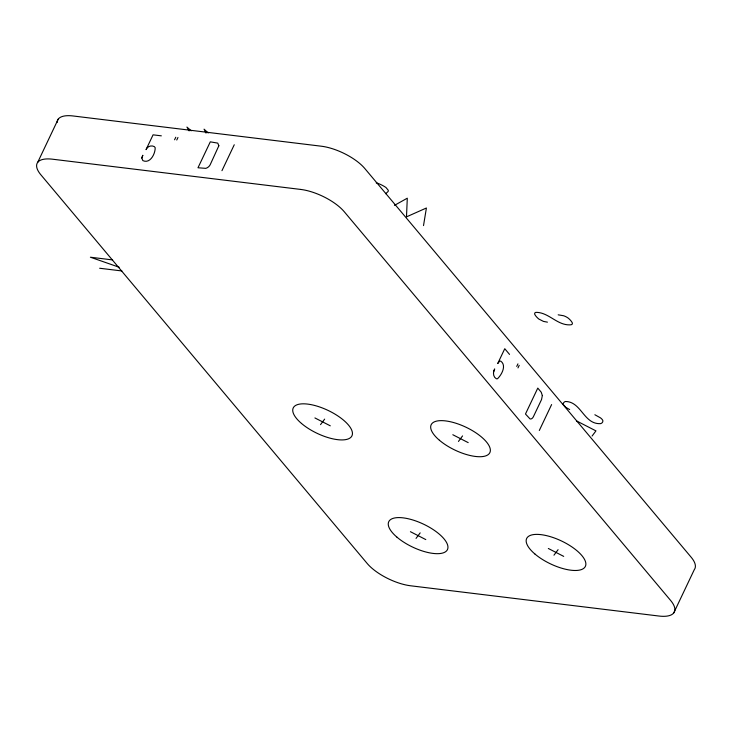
<?xml version="1.0" encoding="UTF-8"?>
<svg xmlns="http://www.w3.org/2000/svg" width="732" height="732" viewBox="0 0 732 732"><rect width="100%" height="100%" fill="white"/><g stroke="black" fill="none" stroke-linecap="round" stroke-linejoin="round"><path stroke-width="1.1" d="M493.615 371.81L494.686 368.946C492.865 372.039 492.892 376.861 496.36 378.783L497.513 378.746C501.594 374.866 506.873 365.442 500.688 361.077L499.627 361.233L497.723 363.53L504.76 348.716L509.536 354.407M423.517 225.593L426.408 207.998L406.489 216.855L407.294 198.189L394.447 205.381M141.825 158.039L142.777 155.358L141.825 158.039L142.841 160.61C150.234 164.105 155.385 153.61 155.175 147.672L154.351 146.62C151.277 144.945 147.333 146.418 146.034 149.648L153.07 134.834L161.342 135.841M37.689 162.376L58.212 119.142M174.573 139.775L175.79 137.232M176.751 140.041L177.958 137.497M221.952 170.684L234.258 144.762M516.728 366.412L517.945 363.868M517.982 367.912L519.198 365.36M539.301 430.489L551.608 404.567M673.788 612.858L694.311 569.624A34.66 13.542 25.4 0 0 691.136 557.198L364.81 168.525A34.66 13.542 25.4 0 0 321.311 146.208L73.063 115.967A34.66 13.542 25.4 0 0 57.133 122.537M320.534 424.633L324.651 419.116M458.452 441.433L462.569 435.915M416.041 538.395L420.168 532.878M592.096 436.034L595.949 430.873L576.487 420.891M553.959 555.195L558.086 549.677M385.682 193.715L388.161 191.455L388.317 190.329L385.956 187.493A15.976 6.24 25.4 0 0 377.803 183.311A6.945 2.718 25.4 0 0 376.221 182.899M112.636 259.924L90.393 257.216L119.197 267.253M558.177 314.824L563.558 315.739A6.945 2.718 25.4 0 1 568.197 318.109A15.976 6.24 25.4 0 1 572.415 323.132L572.223 324.175L571.143 324.77C557.683 326.216 548.89 312.125 535.888 312.363L534.79 312.957L534.607 314.019A15.976 6.24 25.4 0 0 538.825 319.042L543.473 321.403L547.435 322.153M99.662 268.251L121.905 270.959M594.86 414.742L600.45 417.844A6.945 2.718 25.4 0 1 602.866 420.708A15.976 6.24 25.4 0 1 600.679 423.627C583.697 424.697 581.455 401.475 565.406 401.493A15.976 6.24 25.4 0 0 563.219 404.412L565.671 407.276L569.661 409.572M452.815 434.735L468.196 442.622M314.906 417.935L330.288 425.823M548.332 548.488L563.713 556.384M410.414 531.688L425.795 539.585M191.226 130.827L186.925 127.075L189.121 130.891M208.208 132.995L204.063 129.161L206.021 133.105M542.33 395.545L541.552 399.526L533.454 416.581A5.316 3.184 -83.1 0 1 530.023 418.905L525.475 414.019L537.782 388.097L541.222 392.206L542.33 395.545M218.85 145.76L210.267 164.563A5.316 3.724 -40 0 1 205.756 168.351L197.988 167.765L210.294 141.843L217.743 143.115L218.85 145.76M300.779 189.442L52.53 159.201A34.66 13.542 25.4 0 0 40.864 174.802L367.19 563.475A34.66 13.542 25.4 0 0 410.689 585.792L658.937 616.033A34.66 13.542 25.4 0 0 670.604 600.432L344.278 211.758A34.66 13.542 25.4 0 0 300.779 189.442M534.9 553.996A32.501 12.7 25.4 0 0 584.859 567.227A32.501 12.7 25.4 0 0 548.295 536.08A32.501 12.7 25.4 0 0 534.9 553.996M301.474 423.435A32.501 12.7 25.4 0 0 351.433 436.675A32.501 12.7 25.4 0 0 314.87 405.519A32.501 12.7 25.4 0 0 301.474 423.435M396.991 537.197A32.501 12.7 25.4 0 0 446.941 550.427A32.501 12.7 25.4 0 0 410.377 519.281A32.501 12.7 25.4 0 0 396.991 537.197M439.392 440.234A32.501 12.7 25.4 0 0 489.351 453.474A32.501 12.7 25.4 0 0 452.788 422.327A32.501 12.7 25.4 0 0 439.392 440.234"/></g></svg>
